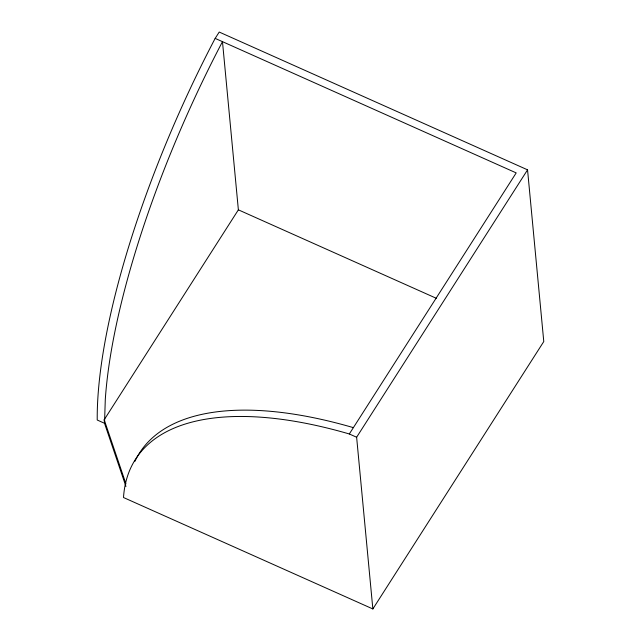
<?xml version="1.0" encoding="UTF-8"?>
<svg xmlns="http://www.w3.org/2000/svg" width="641" height="641" viewBox="0 0 641 641"><rect width="100%" height="100%" fill="white"/><g stroke="black" fill="none" stroke-linecap="round" stroke-linejoin="round"><path stroke-width="0.96" d="M125.948 486.471L104.523 423.284L97.224 420.023A375.706 109.25 -65.9 0 1 215.168 38.388L219.222 32.05L527.551 169.833L543.776 341.549L372.854 608.95L123.505 497.52A375.706 164.433 32.6 0 1 349.321 433.973L356.628 437.234L372.854 608.95M104.195 419.759L238.372 209.831L222.475 41.649A375.706 109.25 -65.9 0 0 105.292 399.447L104.523 423.284L104.195 419.759L125.94 483.883M349.321 433.973L516.197 172.902L215.168 38.388M356.628 437.234L527.551 169.833M238.372 209.831L436.313 298.289M134.906 461.376A375.706 164.433 32.6 0 1 353.367 427.635"/></g></svg>
